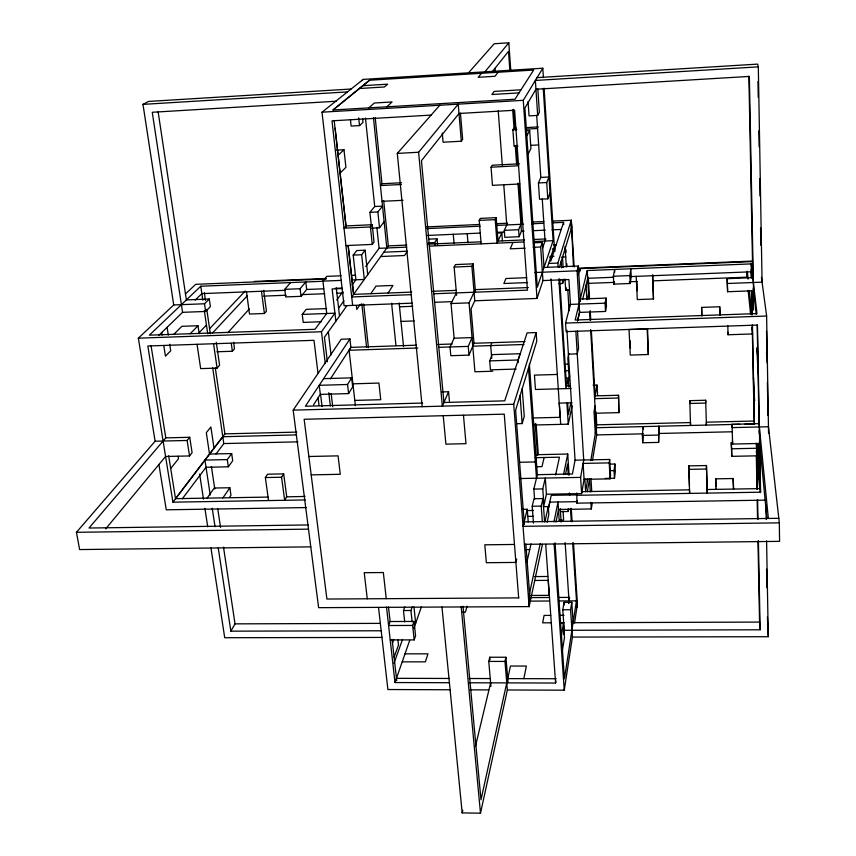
<?xml version="1.0" encoding="UTF-8"?>
<svg xmlns="http://www.w3.org/2000/svg" width="856" height="856" viewBox="0 0 856 856"><rect width="100%" height="100%" fill="white"/><g stroke="black" fill="none" stroke-linecap="round" stroke-linejoin="round"><path stroke-width="1.28" d="M573.456 266.323L571.252 220.26L552.987 221.094M689.626 491.012L689.594 493.398L688.78 465.889L706.446 465.536L707.238 493.099L706.446 465.536M689.797 400.661L689.754 403.476L705.718 403.058L705.686 400.244L689.797 400.661L690.525 425.464L690.557 422.564L596.76 424.833L590.79 460.656M525.83 543.935L529.575 593.155L529.136 606.604L318.614 607.674L293.169 410.131L341.244 339.233L349.922 338.944L350.885 347.375L330.427 378.855M529.575 593.155L529.136 606.604L542.447 544.341M658.639 442.402L658.895 426.213L658.639 442.402L642.706 442.755L642.364 435.426L643.166 426.598L643.273 429.006M642.706 442.755L643.273 436.389M648.302 354.512L647.168 328.929L629.032 329.549L630.273 355.09L648.302 354.512L647.564 328.661M636.211 276.37L637.292 299.579L653.481 298.979L652.775 274.744M605.278 478.429L614.48 478.258L615.325 471.613L614.918 464.027L609.697 464.134M614.48 478.258L614.062 470.607L614.918 464.027M576.869 607.46L577.415 603.908L573.477 542.897M546.417 494.212L545.283 478.055L542.779 488.915L543.945 505.297L546.417 494.212L581.62 493.612L584.07 479.339L610.093 478.857L610.553 475.38L609.686 459.469L575.072 460.175L572.429 474.01L537.354 474.684L533.844 489.076L534.583 499.144M595.765 411.351L595.444 413.234L618.909 412.635L618.535 395.258L595.102 395.889L591.357 330.641M610.093 478.857L609.215 462.882L609.686 459.469M618.909 412.635L618.535 395.258M630.219 283.486L631.225 276.563L630.861 268.773L629.845 275.589L630.219 283.486L613.773 284.128L613.367 276.253L614.619 269.437L614.758 272.026M441.964 607.043L462.176 812.89L480.494 813.2L507.362 689.979L564.265 690.193L572.407 637.078L570.588 609.74L571.787 602.335L564.051 602.378L562.788 609.772L564.19 630.294L563.762 632.916M574.569 622.997L577.415 603.908L576.516 600.858L558.626 600.966M558.444 509.47L591.314 508.967L592.192 503.232M562.446 650.046L564.457 637.72L563.473 623.382L559.974 623.393M469.377 682.778L555.598 683.035L555.951 680.884M563.623 634.221L564.265 630.294M568.684 603.469L569.101 600.901M587.377 491.676L589.506 478.729L590.287 491.868M592.48 460.56L596.686 434.923L590.64 329.581M568.598 603.523L569.615 597.381L558.936 597.445M561.45 635.527L563.473 623.382M587.783 478.675L585.632 491.612L584.83 478.493M765.681 500.129L576.923 503.157L577.372 500.6M595.027 405.958L594.032 411.629L595.305 433.564M581.62 493.612L580.614 477.391L583.706 460.004L575.863 331.251M593.037 385.211L597.017 385.093L594.61 398.661L618.15 398.019M576.923 503.157L576.848 492.938M613.773 284.128L614.191 281.817M560.359 509.063L560.53 511.62L568.223 511.503L568.673 509.085M577.586 320.7L579.566 312.397L605.513 311.456L606.476 306.288L606.048 298.081L580.315 299.044M605.513 311.456L605.064 303.185L606.048 298.081M523.829 678.648L526.376 666.054L510.486 666.043L480.986 799.804L462.978 606.251M565.516 474.374L567.582 464.102L568.266 474.684M555.993 522.074L558.529 509.47M553.96 521.903L558.026 501.98L559.246 521.283M563.537 474.609L567.731 454.033L535.824 454.718M547.155 522.288L548.814 514.499L548.257 506.57L543.346 506.645M534.091 425.015L568.256 424.18L572.161 405.894M548.247 509.042L551.221 495.314L577.329 494.875M555.608 474.984L559.46 457.19L535.257 457.693M548.215 509.598L549.83 502.108M433.874 293.779L527.446 290.152L514.606 110.253L458.998 113.484L421.441 160.703L443.932 402.481L504.708 400.843L527.114 332.877L536.145 332.567L513.739 404.246L529.136 606.604L528.569 597.82L540.19 543.795M544.962 521.764L548.257 506.57M570.909 402.78L568.373 414.486L567.635 402.855M507.362 689.979L504.976 661.431L505.928 657.248L489.793 657.237L488.755 661.421L490.948 686.384M542.351 521.7L541.227 506.11L542.939 498.567L534.016 498.716L532.197 506.249L533.449 523.123M526.879 562.082L531.041 543.913M567.977 383.445L569.647 375.859M587.227 299.643L588.586 293.715M565.827 378.202L568.32 378.138L565.902 388.624L558.882 278.938M522.342 509.331L527.253 509.256L523.091 526.333L779.313 522.845L779.57 541.356L524.471 544.341M462.176 812.89L462.786 810.3M475.444 746.357L490.638 682.842M577.479 321.032L579.566 312.322L577.083 270.817L578.356 266.034L544.009 267.447L542.33 242.451L533.737 242.826M582.647 299.45L587.697 278.296L613.72 277.258M568.951 353.475L567.828 358.15L569.165 378.266M544.159 457.511L541.966 466.627L536.819 466.723M516.147 561.301L516.692 559.064M751.215 263.894L587.248 270.55L575.178 320.016L756.972 313.585L751.215 263.819L751.482 277.141M536.188 458.484L535.31 461.951L519.485 462.272M576.43 495.303L760.588 492.2L757.464 325.066L566.094 331.614L565.548 323.097L570.438 304.383L568.898 279.548L542.95 280.575L537.012 298.434L474.78 300.788L471.078 308.845L473.999 343.277L468.981 355.122L450.823 355.7L450.031 347.001L454.129 338.195L451.037 303.538L456.398 292.902M578.11 275.044L579.78 268.645L752.617 261.594M569.293 290.195L565.698 290.334L566.372 287.884M517.174 423.699L522.149 423.57L524.257 416.305L522.203 388.678M558.808 283.636L562.627 283.486L563.879 279.152M467.109 606.208L465.386 612.136L462.711 612.147M559.385 267.297L571.744 227.193L571.252 220.26L557.866 263.081L558.123 267.04M518.276 362.559L518.083 359.991L520.148 353.721L492.093 354.619L489.707 360.879L490.445 369.846L516.179 369.064M550.729 261.262L563.558 222.357L552.901 222.838M547.412 267.158L554.324 246.4L544.095 88.168M543.25 88.543L553.104 240.686L537.29 287.209L524.91 108.038L535.952 89.238L749.364 76.419L753.537 290.762L727.6 291.736L727.097 278.682L752.82 277.676L748.872 76.259M390.208 639.935L414.176 639.892L415.577 635.826L414.058 621.435L390.122 621.52L388.592 625.522L412.646 625.447L414.058 621.435M449.454 682.713L394.98 682.553L409.682 640.427M413.94 628.208L421.516 606.519M542.437 248.336L545.807 238.952L533.855 239.487M393.985 663.272L402.513 639.475M394.092 657.215L398.489 645.028L397.922 639.924M412.143 621.852L410.944 610.499L412.25 606.851M542.95 280.575L540.671 246.999L542.33 242.451M404.695 621.884L403.476 610.531L404.824 606.893M392.508 643.017L393.846 639.411M536.68 115.335L540.821 177.427L538.424 182.949L539.526 199.245L547.787 198.849L550.023 193.103M491.847 342.678L490.702 345.599L491.74 358.418M547.787 198.849L546.716 182.542L548.985 177.021L540.821 177.427M503.799 185.11L506.795 224.957L504.28 230.36L504.815 237.347L519.1 236.716L521.422 231.227L517.955 183.056M441.996 391.93L448.565 391.748L442.349 406.151L418.616 152.25L458.217 104.154L461.32 141.219L443.076 142.224L442.263 133.001M512.979 242.451L510.219 248.839L525.22 248.186M468.981 355.122L468.232 346.402L472.031 337.596L454.129 338.195M519.1 236.716L518.586 229.708L521.679 222.539L518.918 183.922M492.778 371.237L474.941 371.772L469.077 302.864L475.273 289.628L528.377 287.562M496.641 233.142L501.819 232.907L497.026 243.147L495.207 219.639L496.191 217.659L480.291 218.398L479.221 220.388L481.125 243.853M528.099 154.198L530.913 148.548L529.682 130.487L525.798 130.701M474.78 300.788L471.891 266.312L473.122 263.851L455.445 264.59L454.129 267.051L456.612 295.341M526.825 135.847L529.682 130.487M528.066 101.522L529.051 115.892L537.686 115.4L539.366 112.243L537.825 88.928M381.637 630.765L230.853 631.161L235.026 623.863L223.502 547.155M519.87 183.976L492.468 185.345L491.055 167.198L492.211 165.229L519.571 163.796M517.944 146.055L514.071 146.258L512.883 129.877L513.814 128.293L516.393 128.154M313.564 404.802L320.326 394.391L348.617 393.589L352.683 386.837L351.656 377.828L323.622 378.662M537.012 298.434L523.262 100.323L542.811 68.223L363.222 79.394L361.553 80.732M348.617 393.589L347.568 384.483L351.656 377.828M434.923 244.923L434.709 242.569L437.031 238.792L429.017 239.145M283.689 473.882L286.728 496.758L284.652 500.214L281.581 477.241L283.689 473.882L267.543 474.192L265.36 477.552L268.517 500.493M388.078 293.03L392.968 285.444L375.987 286.129L370.83 293.704M355.411 405.733L349.088 350.265L350.971 347.365L416.251 345.193M406.707 252.274L404.556 255.516L380.727 256.533M349.922 338.944L305.367 406.236L422.554 403.058M229.569 497.283L230.97 495.25L229.868 487.749L214.268 488.027L207.034 498.213M360.269 304.383L356.802 309.433L356.374 305.624M229.868 487.749L222.86 497.935M346.948 305.678L324.435 337.253L327.367 361.799M383.713 200.775L388.335 245.897L351.72 296.957L411.34 294.646M182.275 498.855L206.029 467.269L228.338 466.809L232.714 460.721L231.676 453.573L209.527 454.055L206.317 432.708L210.876 426.973L214.021 448.148M461.32 141.219L462.647 139.389L460.453 113.099M325.28 363.575L321.471 331.743L334.931 313.189L302.243 314.409L303.238 322.391L321.257 321.749M338.612 308.139L343.962 300.756M228.338 466.809L227.289 459.597L231.676 453.573M352.019 285.123L355.925 279.794L353.196 255.109L356.749 250.562L365.095 250.198L367.738 274.68M365.769 266.484L379.069 248.326L376.875 227.375M336.718 300.049L342.946 291.65M216.033 453.969L223.801 443.633L212.716 367.866M346.049 245.576L372.264 244.409L374.029 242.077L372.2 224.711L346.017 225.931L344.101 228.178L370.423 226.958L372.2 224.711M215.316 367.973L224.925 433.853L175.523 498.674L268.024 497.079M305.271 499.947L172.923 502.172L222.795 436.731L296.54 434.891M351.966 279.955L364.324 279.452L361.639 254.746L365.095 250.198M371.59 228.178L379.518 227.803L384.151 221.768M498.064 72.257L494.971 76.27L478.183 77.308L481.521 73.284M105.663 528.901L165.583 456.473L189.54 455.948L192.097 452.706L189.722 437.298L165.797 437.876L89.024 528.034L308.128 524.942M302.243 314.409L306.234 309.348L326.66 308.577M492.114 71.936L508.496 51.339L509.834 69.967M379.518 227.803L377.87 211.967L382.546 206.146L374.703 206.521L369.91 212.352L371.311 225.535M322.755 281.282L200.764 286.225L149.372 335.167L315.008 329.303L326.746 313.499L322.915 281.132L326.735 276.37L341.116 275.782M170.697 468.5L178.497 458.795L178.101 456.28M189.54 455.948L187.143 440.476L189.722 437.298M301.045 296.326L306.683 289.467L305.763 281.966L300.103 288.729L301.045 296.326L285.711 296.925L284.748 289.349L290.612 282.576M484.913 71.829L508.806 42.8L494.19 43.752L468.51 72.846M375.195 117.572L381.969 183.74L380.428 185.559L401.496 184.489M310.781 546.856L79.629 549.563L76.43 532.304L155.118 441.225L187.143 440.476M197.041 344.315L200.668 368.615L217.103 368.101L219.585 365.234L216.268 342.272M246.485 291.864L249.503 314.045L264.408 313.489L266.43 311.156L263.669 290.323M216.857 351.784L232.372 351.26L234.512 348.788L233.592 342.229M422.179 406.686L397.291 153.406L439.824 105.234M227.803 332.738L249.224 309.059M212.331 333.209L247.395 295.63M209.624 328.651L245.201 291.072M199.501 332.289L206.446 325.055M190.214 333.722L198.004 325.729L199.191 333.744M158.959 335.199L182.563 312.322L205.643 311.456L210.394 306.641L209.292 299.022L186.383 299.921L158.146 111.89M173.832 334.3L181.857 326.318L198.004 325.729M155.118 441.225L138.351 338.174L173.725 304.961L204.52 303.773L209.292 299.022M195.157 300.114L201.845 293.629L285.016 290.323M338.141 155.3L343.984 149.736L345.92 167.337L340.046 173.169M386.912 106.807L392.048 101.95L374.318 103.009L368.904 107.867M185.356 294.036L195.703 284.32L326.168 278.992M350.446 119.69L351.142 126.078L359.541 125.597L363.008 122.397L362.602 118.588M333.005 109.996L369.525 80.239L533.663 70.042L514.98 99.243L333.005 109.996L369.599 80.229M412.175 303.152L344.069 305.731L322.006 112.189L363.222 79.394M173.725 304.961L142.984 104.379L148.58 101.436L351.067 89.024M362.901 85.696L387.618 84.177L384.408 86.98L359.445 88.51M537.076 77.629L757.667 64.114L758.309 66.854L762.075 282.159L727.386 283.497L727.097 278.682M142.984 104.379L347.45 91.902M758.309 66.854L535.364 80.453L537.686 115.4M521.015 89.805L494.158 91.421L491.9 94.502L519.046 92.887M336.376 101.222L152.261 112.275L182.563 312.322M322.006 112.189L523.262 100.323M431.37 115.079L331.989 120.835L352.661 305.41M525.445 127.651L538.36 126.923M512.883 129.877L516.778 129.663M525.873 129.16L537.557 128.496M336.462 150.142L343.984 149.736M530.891 145.349L538.649 144.931M397.291 153.406L418.616 152.25M491.055 167.198L518.565 165.764M381.969 183.74L401.635 182.745M538.424 182.949L546.716 182.542M382.044 201.331L403.048 200.304M369.91 212.352L377.87 211.967M479.221 220.388L495.207 219.639M426.502 226.915L479.692 224.465M495.645 223.737L507.619 223.181M532.122 222.057L543.86 221.522M426.909 228.606L480.163 226.177M496.138 225.438L523.583 224.186M531.576 223.823L543.571 223.266M504.28 230.36L518.586 229.708M427.433 235.464L480.141 233.089M496.962 232.329L504.719 231.987M521.422 231.227L524.075 231.109M533.395 230.692L545.368 230.157M552.013 229.857L561.322 229.429M571.187 228.991L571.252 220.26L574.151 267.04M428.375 242.847L434.709 242.569M388.335 245.897L406.835 245.084M427.989 244.153L480.858 241.82M524.557 239.894L497.999 241.06L496.191 217.659M379.069 248.326L406.76 247.117M429.338 246.121L523.658 241.981M533.93 241.531L553.104 240.686M383.809 252.22L407.424 251.193M553.49 244.966L556.143 244.848M353.196 255.109L361.639 254.746M533.235 247.32L540.671 246.999M552.302 248.946L554.827 248.839L554.977 251.29M549.959 256.425L553.96 256.254M549.798 257.603L552.452 257.485M561.729 257.1L565.709 256.928M454.129 267.051L471.891 266.312M548.535 263.466L557.866 263.081M351.581 275.343L355.507 275.183M254.318 281.431L326.061 278.5M578.217 268.206L752.253 261.091M577.682 270.164L580.336 270.047M322.915 281.132L341.405 280.383M534.979 272.529L577.083 270.817M526.782 277.676L505.917 278.51L503.863 283.497L527.574 282.566M284.748 289.349L300.103 288.729M613.367 276.253L629.845 275.589M306.683 289.467L323.643 288.793M335.392 288.322L341.908 288.065M631.225 276.563L751.375 271.791M342.518 288.525L332.117 288.943L335.873 321.214M263.488 296.123L286.107 295.234M302.072 294.614L324.692 293.726M336.665 293.255L343.32 292.987M587.869 283.4L614.576 282.352M629.267 281.785L637.271 281.464M653.299 280.843L746.774 277.173L746.667 272.122M411.715 292.11L353.56 294.378L348.125 245.629M432.74 291.286L456.387 290.366M434.666 302.307L451.861 301.654M451.037 303.538L469.077 302.864M399.517 306.79L412.827 306.298M570.438 304.383L605.064 303.185M701.706 315.543L701.663 307.4L719.714 306.748L720.057 314.89M400.993 321.417L414.261 320.936M565.548 323.097L766.623 316.035L768.56 433.093M138.351 338.174L321.471 331.743M437.566 344.487L452.225 344.005M473.999 343.277L524.995 341.576M727.91 332.235L728.049 334.76L752.606 333.947L751.942 327.441M349.088 350.265L417.856 347.996M439.021 347.301L468.232 346.402M472.769 346.188L524.033 344.497M568.405 354.138L577.244 353.86L578.538 348.103L577.5 330.983M489.707 360.879L518.083 359.991M564.478 364.271L568.416 364.153M564.842 370.787L568.833 370.669M557.331 374.457L534.444 375.131L535.46 389.48L571.005 388.474M352.907 383.83L378.94 383.071L380.738 399.709L354.801 400.415M347.568 384.483L319.224 385.318L320.326 394.391M570.492 385.853L566.522 385.96L559.696 279.056M293.169 410.131L513.739 404.246M559.214 403.123L571.968 402.78M532.218 418.006L560.231 417.311M224.925 433.853L296.829 432.109M745.062 424.159L754.393 423.934L754.136 421.024L706.371 422.179L706.414 425.079L705.686 400.244M759.679 443.462L732.618 444.05L732.03 424.309L759.037 423.656L768.356 518.436M596.279 427.722L739.734 424.287M223.791 443.569L297.931 441.846M596.686 434.923L643.498 433.832M659.206 433.468L732.03 431.777M642.364 435.426L658.317 435.062M308.856 456.494L338.067 455.863L340.271 474.299L311.188 474.866M227.289 459.597L204.937 460.068L210.234 495.025M756.747 455.831L731.784 456.344L731.27 442.541L731.591 448.79L756.608 448.255L757.4 489.033M609.215 462.882L583.097 463.406L584.07 479.339M610.114 470.682L614.062 470.607M265.36 477.552L281.581 477.241M688.727 469.356L706.478 469.013M519.41 478.547L580.614 477.391M716.033 489.332L715.734 478.846L733.111 478.525L733.656 489.065M533.844 489.076L542.779 488.915M286.321 496.844L305.078 496.448M581.962 491.676L689.636 489.825M707.195 489.514L760.256 488.605L759.4 442.702M549.745 502.108L577.436 501.659M306.437 507.565L166.267 509.812L158.895 464.434M532.197 506.249L541.227 506.11M526.75 510.572L533.406 510.465M528.312 516.393L533.566 516.318M559.653 520.074L563.644 520.009L563.055 511.235M524.139 521.893L778.81 518.297L779.313 522.845M76.43 532.304L308.492 529.136M514.445 544.459L484.806 544.812L486.347 562.713L515.868 562.424M525.787 549.648L529.671 549.606M534.519 576.591L547.626 576.484M535 580.464L548.182 580.357L549.252 595.359L530.859 595.466M530.913 597.606L549.595 597.499M518.768 597.884L326.896 599.04L304.148 419.28L504.248 414.144L518.672 597.884M530.003 601.126L549.52 601.008M403.476 610.531L410.944 610.499M562.788 609.772L570.588 609.74M550.729 615.4L544.095 615.421L542.661 622.826L551.521 622.793M560.017 615.357L563.997 615.346M235.026 623.863L380.321 623.371M560.38 622.761L564.168 622.751M564.19 630.294L760.139 629.791L759.561 622.087L573.124 622.719L571.787 602.335M382.332 637.431L224.721 637.72L210.961 547.947M572.407 637.078L768.26 636.714L766.591 540.864M404.995 653.834L427.968 653.834L425.389 661.859L402.202 661.838M488.755 661.421L504.976 661.431M396.446 678.327L449.346 678.466M469.174 678.508L490.338 678.562M507.715 678.615L556.218 678.733M450.181 689.765L387.896 689.529L378.534 607.471M470.051 689.84L488.605 689.915M577.415 603.908L576.441 600.858L564.436 678.755L555.041 542.822M151.084 345.877L165.797 437.876M168.664 455.788L175.534 498.748M172.923 502.172L147.821 345.995L313.992 340.314L318.015 373.366M161.72 332.524L162.137 335.145M163.785 345.653L165.433 356.15L170.729 350.746L169.723 344.24M167.091 327.324L168.3 335.135M199.63 474.021L203.471 499.102M204.894 508.346L207.719 526.825M212.234 508.239L215.038 526.74M218.248 547.894L230.853 631.161M211.389 466.488L214.77 488.969M217.745 508.806L220.527 527.317M200.764 286.225L202.808 300.178M204.338 310.653L207.73 333.808M213.561 343.748L217.103 368.101M204.349 292.677L205.472 300.403M206.778 309.401L210.341 333.851M204.52 303.773L205.643 311.456M231.259 343.363L232.372 351.26M761.423 277.344L766.623 316.035M261.454 291.265L264.408 313.489M766.495 352.608L766.965 356.364M318.1 397.815L319.042 405.573M320.593 394.509L322.049 406.407M331.154 393.557L332.738 406.793M328.779 392.754L330.373 406.022M328.33 331.796L331.058 354.844M367.278 598.804L364.228 572.696L383.338 572.536L386.259 598.686M751.119 269.522L752.135 278.425M753.259 288.237L756.233 314.355M336.28 287.894L339.522 316.089M778.81 518.297L768.453 426.748L732.201 427.604L732.03 424.309M335.124 128.218L346.017 225.931M348.242 245.865L353.646 294.378M388.496 607.011L390.122 621.52M392.112 639.443L396.713 680.659M334.161 120.418L346.07 227.182M386.527 607.065L394.98 682.553M363.682 304.041L368.455 347.686M361.799 303.687L366.614 347.525M757.785 356.642L756.832 347.878L758.106 373.601M370.423 226.958L372.264 244.409M412.646 625.447L414.176 639.892M358.718 117.914L359.541 125.597M747.309 271.224L748.144 279.142M749.396 291.019L751.9 314.783M365.448 118.053L374.703 206.521M413.962 606.968L415.674 623.254M748.133 290.398L750.584 314.216M373.462 117.754L386.837 247.983M391.599 303.227L395.964 345.599M399.121 302.938L403.54 346.627M753.473 377.314L754.575 400.779L753.772 392.273M759.454 441.204L766.901 518.533M461.213 606.947L480.494 813.2M443.237 415.716L445.901 444.136L465.985 443.675L463.46 415.192M756.148 443.248L760.588 492.2M437.031 238.792L437.566 244.645M448.565 391.748L449.421 401.111M756.297 450.77L759.7 488.69M453.263 234.298L454.044 243.264M489.793 657.237L490.007 659.751M768.26 636.714L767.404 616.973M467.205 233.677L467.954 242.644M473.122 263.851L475.476 292.067M505.928 657.248L508.004 682.146M524.343 524.471L515.622 410.152L536.755 341.191L536.145 332.567M501.819 232.907L502.419 240.814M520.063 395.665L522.149 423.57M495.036 68.223L495.228 70.877M498.224 110.724L502.312 165.176M527.253 509.256L528.216 521.957M529.372 364.089L537.354 474.684M528.516 368.176L536.487 478.226M542.939 498.567L544.598 521.743M545.689 544.341L555.598 683.035M508.806 42.8L510.807 70.759M513.579 109.365L515.002 129.342M516.147 145.317L517.484 163.956M536.113 423.977L538.306 454.547M512.701 109.878L514.039 128.507M515.28 145.809L516.617 164.438M535.235 423.581L537.525 455.445M554.132 544.149L564.265 690.193M560.273 509.117L561.14 522.139M564.051 602.378L564.222 604.925M568.052 508.935L568.223 511.503M559.289 403.048L560.691 424.362M551.039 278.949L560.156 417.311M542.244 198.785L545.058 241.039M565.142 542.554L569.026 600.901M566.897 402.844L568.256 424.18M542.811 68.223L543.41 77.532M567.731 454.033L569.101 475.262M571.252 508.421L572.108 521.679M569.454 492.97L569.615 495.506M570.46 508.443L571.305 521.646M572.675 542.768L576.944 607.46M565.944 249.792L566.116 252.413M566.811 263.702L566.961 266.173M569.422 304.586L569.518 307.379M563.558 222.357L563.697 224.679M565.046 246.41L566.319 266.879M567.806 289.521L569.058 310.814M564.992 279.077L565.698 290.334M562.499 257.142L563.152 267.5M566.897 330.223L575.072 460.175M561.226 261.294L561.643 267.821M562.381 279.57L562.627 283.486M568.32 378.138L568.887 387.04M579.063 304.062L579.566 312.397M587.205 478.6L587.366 481.2M579.78 268.645L579.94 271.299M578.356 266.034L580.454 301.387M590.982 478.611L591.753 491.654M590.918 502.386L591.314 508.967M588.307 277.365L589.527 298.68M590.223 310.664L590.747 319.984M596.076 413.041L596.76 424.833M587.248 270.55L588.885 299.022M589.645 312.312L590.105 320.283M586.05 285.209L586.874 299.525M597.017 385.093L597.606 395.483M732.436 440.68L732.618 444.05M733.453 489.033L733.111 478.525M630.091 340.72L630.455 348.349M636.875 281.817L637.292 290.805M652.497 275.718L653.481 298.979M688.78 465.889L689.497 485.834M701.663 307.4L701.931 315.971M715.734 478.846L715.969 486.679M719.714 306.748L719.95 315.34M727.386 283.497L727.6 291.736M731.591 448.79L731.784 456.344M727.814 325.826L728.049 334.76M757.186 324.97L759.037 423.656M759.154 429.98L759.229 433.767M760.288 489.932L760.331 492.596M758.994 474.599L757.924 444.318L758.373 467.815M757.603 499.658L757.988 519.571M758.405 540.821L760.139 629.791M753.077 290.954L753.451 310.022L752.617 290.387M756.308 456.152L756.961 489.332M757.164 499.958L757.528 518.543M757.977 541.11L759.561 622.087M751.75 290.505L752.221 314.559M752.435 324.98L754.393 423.934M751.172 272.187L751.279 277.515M751.536 290.815L752.017 314.773M752.221 325.034L754.136 421.024M765.96 504.922L766.216 519.56M757.977 81.438L758.255 97.434M758.844 130.754L759.122 146.74M759.689 178.722L759.989 196.045M760.556 228.038L760.866 245.362M766.559 569.08L766.89 587.708M766.548 331.261L767.072 362.89M767.393 382.397L767.95 415.406"/></g></svg>
